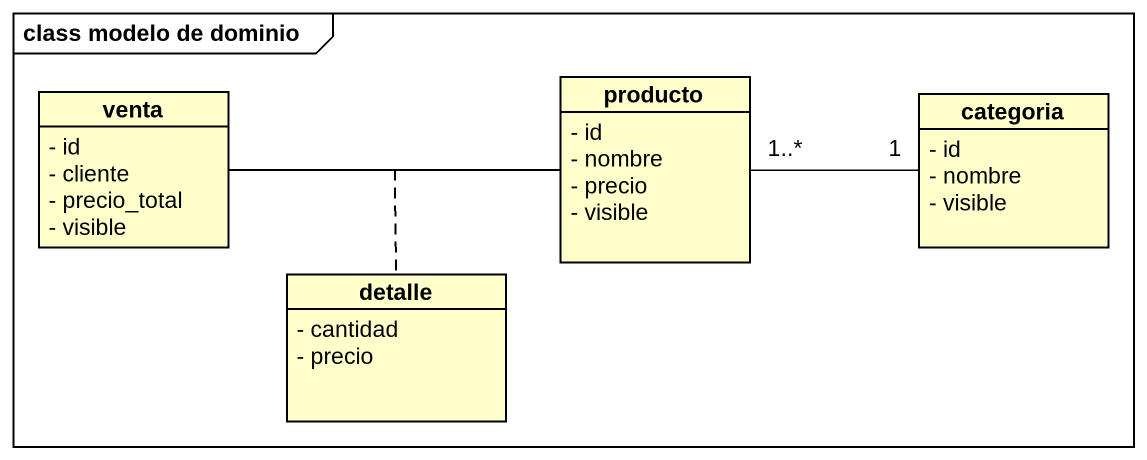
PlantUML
@startuml
mainframe class modelo de dominio
hide circle
hide empty members
skinparam classAttributeIconSize 0
class venta {
  - id
  - cliente
  - precio_total
  - visible
}
class producto {
  - id
  - nombre
  - precio
  - visible
}
class categoria {
  - id
  - nombre
  - visible
}
class detalle {
  - cantidad
  - precio
}
venta -right- producto
(venta, producto) .. detalle
producto "1..*" -right- "1" categoria
@enduml
